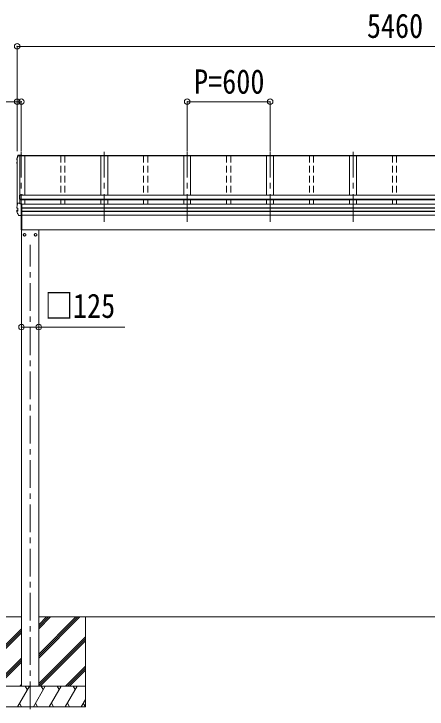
# Model space of a CAD drawing. Units: millimetres at full size, sheet at 1:40; details may follow other scales. Extents: x -11243 to 11243, y -7760 to 7760.
# Drawn here: x -7101 to -4111, y -5078 to -51 of the extents above; entities that cross this region are included whole.
import ezdxf
from ezdxf.enums import TextEntityAlignment as Align

# ---------------------------------------------------------------- set-up
doc = ezdxf.new("R2010")
doc.units = ezdxf.units.MM
doc.header["$LTSCALE"] = 40
doc.header["$PDMODE"] = 32
doc.header["$PDSIZE"] = 40
doc.linetypes.add('CHAIN1', pattern=[8, 5, -1, 1, -1])
doc.linetypes.add('DASHED1', pattern=[1.8, 1.2, -0.6])
doc.layers.add('0-3_ELV2', color=7, linetype='Continuous', lineweight=9)
doc.layers.add('0-6_OTH_LINE', color=6, linetype='Continuous', lineweight=9)
doc.styles.add('ＭＳ ゴシック', font='')
doc.styles.get('ＭＳ ゴシック').set_extended_font_data('MS Gothic')

msp = doc.modelspace()

# ---------------------------------------------------------------- linework, layer by layer
at = {"layer": '0-3_ELV2', "color": 6}
for p, q in [((-7077.03, -285.22), (-7077.03, -1044.22)), ((-7077.03, -685.22), (-7390.36, -685.22)), ((-7077.03, -685.22), (-7077.03, -1044.22)), ((-7047.03, -685.22), (-7047.03, -1044.22)), ((-5247.03, -685.22), (-5847.03, -685.22)), ((-5847.03, -685.22), (-5847.03, -1044.22)), ((-5247.03, -685.22), (-5247.03, -1044.22)), ((-6921.03, -2315.04), (-7046.03, -2315.04)), ((-6921.03, -2315.04), (-6297.55, -2315.04))]:
    msp.add_line(p, q, dxfattribs=at)
at = {"layer": '0-3_ELV2', "color": 5, "linetype": 'CHAIN1'}
for p, q in [((-7046.98, -1553.05), (-7046.98, -1048.87)), ((-6447.03, -1553.05), (-6447.03, -1048.87)), ((-5847.03, -1553.05), (-5847.03, -1048.87)), ((-5247.03, -1553.05), (-5247.03, -1048.87)), ((-4647.03, -1553.05), (-4647.03, -1048.87)), ((-6983.53, -5077.57), (-6983.53, -1720.48))]:
    msp.add_line(p, q, dxfattribs=at)
at = {"layer": '0-3_ELV2', "color": 4}
for p, q in [((-7079.3, -1099.71), (-7079.34, -1099.97)), ((-7079.34, -1099.97), (-7079.34, -1100.02)), ((-7079.34, -1104.07), (-7079.34, -1100.02)), ((-7078.29, -1105.34), (-7077.03, -1105.59)), ((-7077.03, -1104.06), (-7077.8, -1103.91)), ((-7077.03, -1103.71), (-7077.71, -1103.58)), ((-7077.03, -1100.76), (-7077.03, -1437.54)), ((-7071.89, -1073.41), (-7071.77, -1073.12)), ((-7071.77, -1073.12), (-7071.6, -1072.85)), ((-7071.6, -1072.85), (-7071.38, -1072.63)), ((-7071.38, -1072.63), (-7071.12, -1072.45)), ((-7071.12, -1072.45), (-7070.85, -1072.31)), ((-7070.85, -1072.31), (-7070.58, -1072.24)), ((-7070.58, -1072.24), (-7070.34, -1072.2)), ((-7022.03, -1077.4), (-7070.46, -1077.4)), ((-7070.34, -1072.2), (-7070.11, -1072.17)), ((-7070.11, -1072.17), (-7069.86, -1072.15)), ((-7069.86, -1072.15), (-7069.57, -1072.14)), ((-7069.57, -1072.14), (-7069.27, -1072.14)), ((-7069.27, -1072.14), (-7068.95, -1072.14)), ((-7069.03, -1072.14), (-7069.03, -1072.14)), ((-7069.03, -1072.14), (-7069.03, -1072.14)), ((-7069.03, -1072.14), (-7044.03, -1072.14)), ((-7044.03, -1074.67), (-7058.23, -1074.67)), ((-7058, -1077.25), (-7058, -1076.9)), ((-7057.93, -1077.4), (-7057.93, -1420.74)), ((-7047.03, -1077.16), (-7057.85, -1077.16)), ((-7057.33, -1077.4), (-7057.33, -1424.69)), ((-7047.03, -1076.17), (-7047.03, -1077.16)), ((-7044.03, -1076.17), (-7047.03, -1076.17)), ((-1647.03, -1076.49), (-7047.03, -1076.49)), ((-1647.03, -1077.39), (-7047.03, -1077.39)), ((-7044.03, -1076.49), (-7044.03, -1072.14)), ((-1650.03, -1074.22), (-7044.03, -1074.22)), ((-7022.03, -1077.31), (-7022.03, -1361.58)), ((-6472.03, -1077.31), (-6472.03, -1361.58)), ((-6422.03, -1077.31), (-6422.03, -1361.58)), ((-5871.98, -1077.31), (-5871.98, -1361.58)), ((-5821.98, -1077.31), (-5821.98, -1361.58)), ((-5272.03, -1077.31), (-5272.03, -1361.58)), ((-5222.03, -1077.31), (-5222.03, -1361.58)), ((-4672.03, -1077.31), (-4672.03, -1361.58)), ((-4622.03, -1077.31), (-4622.03, -1361.58)), ((-7079.44, -1129.1), (-7079.44, -1125.04)), ((-7077.95, -1133.07), (-7079.35, -1129.58)), ((-7077.03, -1127.56), (-7078.39, -1127.83)), ((-7077.03, -1135.3), (-7077.95, -1133.07)), ((-7077.03, -1129.09), (-7077.87, -1129.25)), ((-7077.03, -1123.47), (-7077.86, -1123.57)), ((-7077.86, -1123.58), (-7077.86, -1123.57)), ((-7059.13, -1361.54), (-7059.13, -1391.01)), ((-7057.13, -1391.01), (-7059.13, -1391.01)), ((-7037.13, -1359.54), (-7057.13, -1359.54)), ((-7037.13, -1361.08), (-7057.13, -1361.08)), ((-7057.13, -1395.6), (-7057.13, -1361.08)), ((-1636.93, -1361.71), (-7057.13, -1361.71)), ((-1636.93, -1390.74), (-7057.13, -1390.74)), ((-1636.93, -1392.48), (-7057.13, -1392.48)), ((-1636.93, -1395.6), (-7057.13, -1395.6)), ((-7037.13, -1359.54), (-7037.13, -1361.71)), ((-7022.03, -1393.55), (-7022.03, -1427.22)), ((-6472.03, -1395.6), (-6472.03, -1427.22)), ((-6422.03, -1395.6), (-6422.03, -1427.22)), ((-5871.98, -1395.6), (-5871.98, -1427.22)), ((-5821.98, -1395.6), (-5821.98, -1427.22)), ((-5272.03, -1395.6), (-5272.03, -1427.22)), ((-5222.03, -1395.6), (-5222.03, -1427.22)), ((-4672.03, -1395.6), (-4672.03, -1427.22)), ((-4622.03, -1395.6), (-4622.03, -1427.22)), ((-7079.3, -1446.42), (-7079.34, -1446.68)), ((-7079.34, -1446.68), (-7079.34, -1446.73)), ((-7079.34, -1454.11), (-7079.34, -1446.73)), ((-7079.34, -1454.06), (-7079.3, -1453.8)), ((-7079.34, -1454.15), (-7079.34, -1454.06)), ((-7079.27, -1454.54), (-7079.32, -1454.15)), ((-7079.09, -1454.88), (-7079.27, -1454.54)), ((-7078.83, -1455.15), (-7079.09, -1454.88)), ((-7078.55, -1455.32), (-7078.83, -1455.15)), ((-7078.32, -1455.42), (-7078.55, -1455.32)), ((-7078.51, -1454.24), (-7078.46, -1453.91)), ((-7078.51, -1454.57), (-7078.51, -1454.24)), ((-7078.44, -1454.88), (-7078.51, -1454.57)), ((-7078.32, -1455.15), (-7078.44, -1454.88)), ((-7078.15, -1455.37), (-7078.32, -1455.15)), ((-7078.08, -1455.5), (-7078.32, -1455.42)), ((-7077.94, -1455.51), (-7078.15, -1455.37)), ((-7077.8, -1455.57), (-7078.08, -1455.5)), ((-7077.72, -1455.59), (-7077.94, -1455.51)), ((-7077.72, -1455.59), (-7077.71, -1455.59)), ((-7071.46, -1456.36), (-7077.71, -1455.59)), ((-7072.04, -1456.38), (-7072.08, -1456.28)), ((-7072.03, -1456.49), (-7072.04, -1456.38)), ((-7072.03, -1456.49), (-7072.03, -1475.71)), ((-7071.46, -1456.36), (-7071.38, -1456.39)), ((-7071.46, -1456.36), (-7071.46, -1456.36)), ((-7071.38, -1456.39), (-7071.3, -1456.44)), ((-7071.3, -1456.44), (-7071.24, -1456.51)), ((-7071.24, -1456.51), (-7071.19, -1456.61)), ((-7071.19, -1456.61), (-7071.16, -1456.72)), ((-7071.16, -1456.72), (-7071.15, -1456.84)), ((-7070.27, -1418.41), (-7058.23, -1418.41)), ((-7058, -1419.91), (-7058.23, -1418.41)), ((-7058.23, -1425.04), (-7058.23, -1418.41)), ((-7044.03, -1425.04), (-7058.23, -1425.04)), ((-7058, -1419.91), (-7058, -1420.26)), ((-7057.27, -1425.04), (-7058, -1420.26)), ((-7057.85, -1425.04), (-7057.85, -1421.36)), ((-7057.29, -1425.04), (-7057.85, -1421.36)), ((-7044.03, -1507.46), (-7044.03, -1425.04)), ((-1650.03, -1427.22), (-7044.03, -1427.22)), ((-1650.03, -1453.74), (-7044.03, -1453.74)), ((-1650.03, -1454.63), (-7044.03, -1454.63)), ((-7079.45, -1479.32), (-7079.44, -1479.14)), ((-7079.41, -1479.49), (-7079.45, -1479.32)), ((-7079.44, -1479.16), (-7079.44, -1471.76)), ((-7079.33, -1479.65), (-7079.41, -1479.49)), ((-7079.35, -1479.64), (-7076.5, -1486.45)), ((-7078.66, -1479.16), (-7078.62, -1478.81)), ((-7078.64, -1479.52), (-7078.66, -1479.16)), ((-7078.54, -1479.85), (-7078.64, -1479.52)), ((-7078.62, -1478.81), (-7078.5, -1478.47)), ((-7078.5, -1478.47), (-7078.33, -1478.19)), ((-7078.39, -1470.49), (-7072.43, -1469.33)), ((-7078.33, -1478.19), (-7078.11, -1477.99)), ((-7078.11, -1477.99), (-7077.86, -1477.87)), ((-7077.86, -1477.87), (-7071.46, -1476.18)), ((-7077.86, -1477.87), (-7077.86, -1477.87)), ((-7076.5, -1486.45), (-7073.55, -1493.18)), ((-7073.55, -1493.18), (-7070.51, -1499.83)), ((-7071.46, -1476.18), (-7071.37, -1476.14)), ((-7071.46, -1476.18), (-7071.46, -1476.18)), ((-7071.37, -1476.14), (-7071.3, -1476.08)), ((-7071.3, -1476.08), (-7071.24, -1475.99)), ((-7071.24, -1475.99), (-7071.19, -1475.89)), ((-7071.19, -1475.89), (-7071.16, -1475.78)), ((-7071.16, -1475.78), (-7071.15, -1475.66)), ((-7070.51, -1499.83), (-7067.39, -1506.4)), ((-7067.23, -1506.68), (-7067.4, -1506.35)), ((-7066.96, -1506.96), (-7067.23, -1506.68)), ((-7066.66, -1507.18), (-7066.96, -1506.96)), ((-7066.32, -1507.32), (-7066.66, -1507.18)), ((-7066.02, -1507.39), (-7066.32, -1507.32)), ((-7065.74, -1507.42), (-7066.02, -1507.39)), ((-7065.43, -1507.44), (-7065.74, -1507.42)), ((-7065.07, -1507.46), (-7065.43, -1507.44)), ((-7064.69, -1507.46), (-7065.07, -1507.46)), ((-7044.03, -1507.46), (-7064.67, -1507.46)), ((-7049.03, -1611.65), (-7049.03, -1507.46)), ((-7048.53, -1612.05), (-7048.53, -1507.46)), ((-1650.03, -1477.86), (-7044.03, -1477.86)), ((-1650.03, -1479.78), (-7044.03, -1479.78)), ((-1650.03, -1504.82), (-7044.03, -1504.82)), ((-7042.03, -1504.82), (-7042.03, -1609.65)), ((-7048.53, -1612.05), (-7048.53, -1612.11)), ((-7048.53, -1612.05), (-7048.53, -1612.05)), ((-7048.53, -1612.11), (-7048.53, -1612.15)), ((-7048.53, -1612.15), (-7048.53, -1612.15)), ((-7048.53, -1612.15), (-7047.03, -1612.15)), ((-7048.53, -1612.15), (-7048.53, -1612.15)), ((-7047.03, -1612.15), (-7047.03, -1609.65)), ((-7047.03, -1609.65), (-7042.03, -1609.65)), ((-1766.32, -1611.05), (-7047.03, -1611.05)), ((-7046.03, -1611.05), (-7046.03, -4911.05)), ((-7023.53, -1638.24), (-7032.03, -1643.14)), ((-7032.03, -1643.14), (-7032.03, -1652.96)), ((-7032.03, -1652.96), (-7023.53, -1657.87)), ((-7015.03, -1643.14), (-7023.53, -1638.24)), ((-7023.53, -1657.87), (-7015.03, -1652.96)), ((-7015.03, -1652.96), (-7015.03, -1643.14)), ((-7014.93, -1647.8), (-7015.03, -1647.8)), ((-7014.93, -1648.3), (-7015.03, -1648.3)), ((-6952.12, -1647.8), (-6952.02, -1647.8)), ((-6952.12, -1648.3), (-6952.02, -1648.3)), ((-6952.03, -1643.14), (-6943.53, -1638.24)), ((-6952.03, -1652.96), (-6952.03, -1643.14)), ((-6943.53, -1657.87), (-6952.03, -1652.96)), ((-6943.53, -1638.24), (-6935.03, -1643.14)), ((-6935.03, -1652.96), (-6943.53, -1657.87)), ((-6935.03, -1643.14), (-6935.03, -1652.96)), ((-6921.03, -4911.05), (-6921.03, -1611.05))]:
    msp.add_line(p, q, dxfattribs=at)
at = {"layer": '0-3_ELV2', "color": 4, "linetype": 'DASHED1'}
for p, q in [((-6762.03, -1077.31), (-6762.03, -1361.71)), ((-6732.03, -1077.31), (-6732.03, -1361.71)), ((-6162.03, -1077.31), (-6162.03, -1361.71)), ((-6132.03, -1077.31), (-6132.03, -1361.71)), ((-5562.03, -1077.31), (-5562.03, -1361.71)), ((-5532.03, -1077.31), (-5532.03, -1361.71)), ((-4962.03, -1077.31), (-4962.03, -1361.71)), ((-4932.03, -1077.31), (-4932.03, -1361.71)), ((-4362.03, -1077.31), (-4362.03, -1361.71)), ((-4332.03, -1077.31), (-4332.03, -1361.71)), ((-6762.03, -1395.6), (-6762.03, -1427.22)), ((-6732.03, -1395.6), (-6732.03, -1427.22)), ((-6162.03, -1395.6), (-6162.03, -1427.22)), ((-6132.03, -1395.6), (-6132.03, -1427.22)), ((-5562.03, -1395.6), (-5562.03, -1427.22)), ((-5532.03, -1395.6), (-5532.03, -1427.22)), ((-4962.03, -1395.6), (-4962.03, -1427.22)), ((-4932.03, -1395.6), (-4932.03, -1427.22)), ((-4362.03, -1395.6), (-4362.03, -1427.22)), ((-4332.03, -1395.6), (-4332.03, -1427.22))]:
    msp.add_line(p, q, dxfattribs=at)
at = {"layer": '0-3_ELV2'}
for p, q in [((-7046.03, -4411.05), (-8407.13, -4411.05)), ((-6921.03, -4468.15), (-6863.93, -4411.05)), ((-6921.03, -4482.29), (-6849.79, -4411.05)), ((-6921.03, -4496.43), (-6835.64, -4411.05)), ((-6921.03, -4694.42), (-6637.65, -4411.05)), ((-6921.03, -4680.28), (-6651.8, -4411.05)), ((-6921.03, -4708.56), (-6623.51, -4411.05)), ((-1773.03, -4411.05), (-6921.03, -4411.05)), ((-6583.53, -4411.05), (-6583.53, -5061.05)), ((-7383.53, -4834.41), (-7046.03, -4496.91)), ((-7383.53, -4848.55), (-7046.03, -4511.05)), ((-7383.53, -4862.7), (-7046.03, -4525.2)), ((-6921.03, -4892.41), (-6583.53, -4554.91)), ((-6921.03, -4906.55), (-6583.53, -4569.05)), ((-6911.38, -4911.05), (-6583.53, -4583.2)), ((-7248.04, -4911.05), (-7046.03, -4709.04)), ((-7233.89, -4911.05), (-7046.03, -4723.19)), ((-7219.75, -4911.05), (-7046.03, -4737.33)), ((-6727.54, -4911.05), (-6583.53, -4767.04)), ((-6713.39, -4911.05), (-6583.53, -4781.19)), ((-6699.25, -4911.05), (-6583.53, -4795.33)), ((-6583.53, -4911.05), (-7383.53, -4911.05)), ((-7075.32, -5061.05), (-6988.72, -4911.05)), ((-7057.62, -4911.05), (-7046.03, -4899.46)), ((-7003.72, -4937.03), (-7018.72, -4911.05)), ((-6959.85, -5061.05), (-6873.25, -4911.05)), ((-6888.25, -4937.03), (-6903.25, -4911.05)), ((-6844.38, -5061.05), (-6757.78, -4911.05)), ((-6787.78, -4911.05), (-6772.78, -4937.03)), ((-6728.91, -5061.05), (-6642.31, -4911.05)), ((-6657.31, -4937.03), (-6672.31, -4911.05)), ((-6613.44, -5061.05), (-6583.53, -5009.24)), ((-7383.53, -5061.05), (-6583.53, -5061.05)), ((-7060.32, -5035.07), (-7045.32, -5061.05)), ((-6944.85, -5035.07), (-6929.85, -5061.05)), ((-6829.38, -5035.07), (-6814.38, -5061.05)), ((-6713.91, -5035.07), (-6698.91, -5061.05)), ((-6598.44, -5035.07), (-6583.53, -5060.9))]:
    msp.add_line(p, q, dxfattribs=at)
at = {"layer": '0-3_ELV2', "color": 4}
for points in [[(-7079.3, -1099.71), (-7076.98, -1090.86), (-7074.52, -1082.09), (-7071.9, -1073.43)], [(-7070.27, -1075.75), (-7058.23, -1075.75), (-7058, -1077.25), (-7070.42, -1077.25)], [(-7058.23, -1075.75), (-7058.23, -1074.67), (-7057.85, -1077.16)]]:
    msp.add_lwpolyline(points, dxfattribs=at)
for centre, radius in [((-7023.53, -1648.05), 10), ((-7023.53, -1648.05), 8.5), ((-6943.53, -1648.05), 10), ((-6943.53, -1648.05), 8.5)]:
    msp.add_circle(centre, radius, dxfattribs=at)
for centre, radius, start, end in [((-7078.04, -1104.07), 1.3, 166.2046, 259.10358), ((-6594.02, -1223.42), 499.82, 162.96047, 166.14879), ((-6594.01, -1223.42), 498.32, 162.94349, 166.12469), ((-7070.27, -1077.45), 1.7, 89.95676, 162.90929), ((-7078.15, -1129.1), 1.3, 100.8868, 201.66215), ((-7078.14, -1125.04), 1.3, 100.9005, 179.9623), ((-6614.7, -944.54), 498.64, 201.74241, 202.00165), ((-6614.7, -944.19), 498.64, 201.78246, 202.00165), ((-7057.13, -1361.54), 2, 90, 180), ((-6594.02, -1566.08), 499.82, 162.96047, 166.14879), ((-7070.27, -1420.11), 1.7, 89.95676, 162.90929), ((-7078.14, -1471.76), 1.3, 100.9005, 179.9623), ((-7072.53, -1468.84), 0.499, 280.91518, 359.94761), ((-7036.38, -1596.98), 12.15, 179.0404, 180.9596), ((-7048.53, -1611.65), 0.5, 180, 269.5), ((-7023.53, -1648.05), 8.6, 171.25399, 188.74601), ((-7023.53, -1648.05), 8.6, 111.25399, 128.74601), ((-7023.53, -1648.05), 8.6, 231.25399, 248.74601), ((-7023.53, -1648.05), 8.6, 51.25399, 68.74601), ((-7023.53, -1648.05), 8.6, 291.25399, 308.74601), ((-7023.53, -1648.05), 8.6, 1.66581, 8.74601), ((-7023.53, -1648.05), 8.6, 351.25399, 358.33419), ((-6943.53, -1648.05), 8.6, 171.25399, 178.33419), ((-6943.53, -1648.05), 8.6, 181.66581, 188.74601), ((-6943.53, -1648.05), 8.6, 111.25399, 128.74601), ((-6943.53, -1648.05), 8.6, 231.25399, 248.74601), ((-6943.53, -1648.05), 8.6, 51.25399, 68.74601), ((-6943.53, -1648.05), 8.6, 291.25399, 308.74601), ((-6943.53, -1648.05), 8.6, 351.25399, 8.74601)]:
    msp.add_arc(centre, radius, start, end, dxfattribs=at)
at = {"layer": '0-3_ELV2', "color": 6}
for p in [(-7077.03, -285.22), (-7077.03, -685.22), (-7047.03, -685.22), (-5847.03, -685.22), (-5247.03, -685.22), (-7046.03, -2315.04), (-6921.03, -2315.04)]:
    msp.add_point(p, dxfattribs=at)
at = {"layer": '0-6_OTH_LINE'}
for p, q in [((-7077.03, -285.22), (-1617.03, -285.22)), ((-7047.03, -685.22), (-7077.03, -685.22))]:
    msp.add_line(p, q, dxfattribs=at)

# ---------------------------------------------------------------- texts
at = {"layer": '0-3_ELV2', "style": 'ＭＳ ゴシック', "width": 0.85}
for s, p in [('5460', (-4547.03, -277.22)), ('P=600', (-5797.03, -680.22)), ('□125', (-6877.11, -2301.67))]:
    msp.add_text(s, height=176, dxfattribs=at).set_placement(p, align=Align.BOTTOM_LEFT)

doc.saveas('drawing.dxf')
